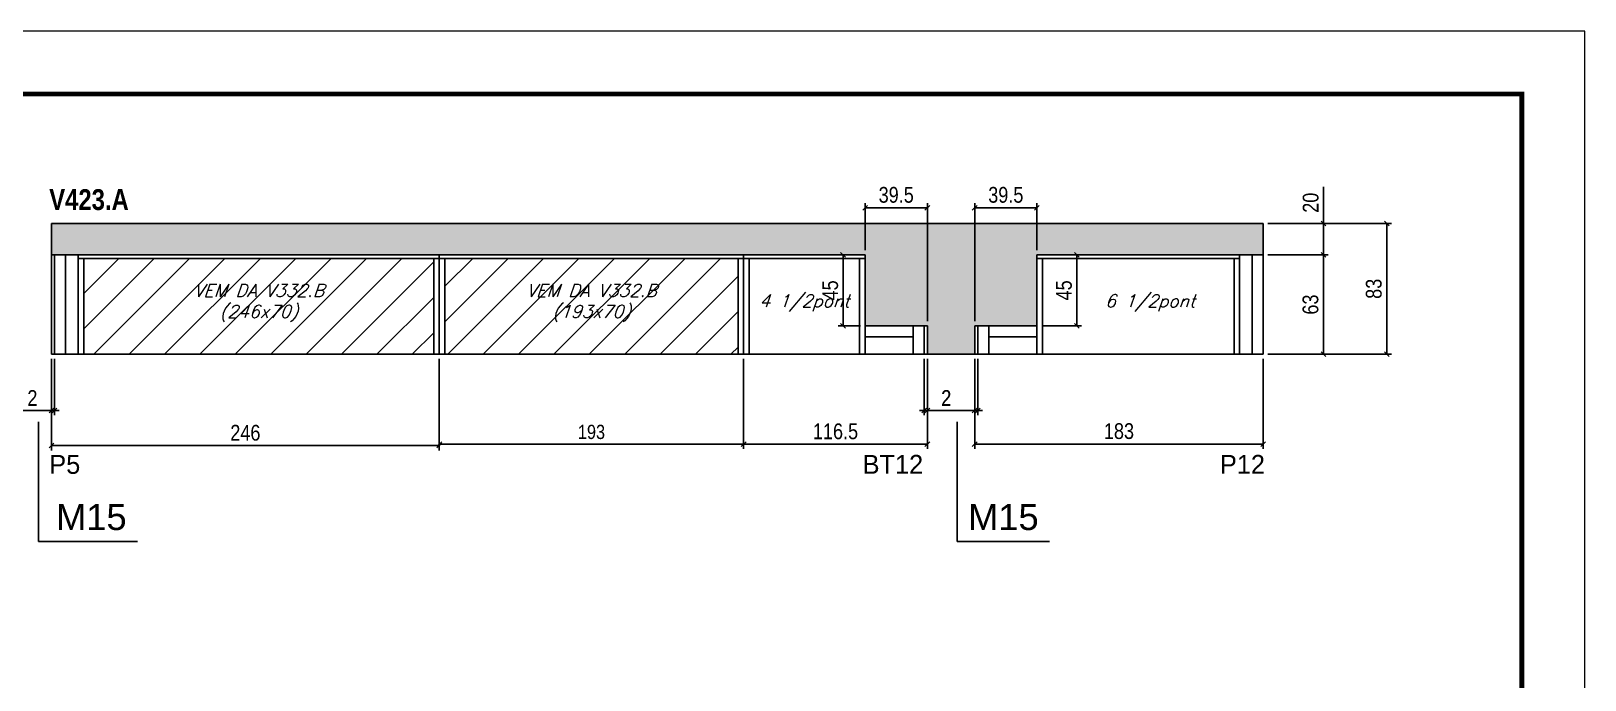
# Model space of a CAD drawing. Extents: x 13154 to 22413, y 1253 to 30260.
# Drawn here: x 18422 to 19408, y 22566 to 22978 of the extents above; entities that cross this region are included whole.
import ezdxf

# ---------------------------------------------------------------- set-up
doc = ezdxf.new("R2010")
doc.units = 0
doc.linetypes.add('DASHED', pattern=[0.75, 0.5, -0.25])
for name, color, linetype in [('5', 5, 'Continuous'), ('COTA', 241, 'Continuous'), ('NOMENCLATURA', 7, 'Continuous'), ('Painéis', 200, 'Continuous'), ('SARR_2.2x7', 40, 'Continuous'), ('SARR_3.5x7', 81, 'Continuous'), ('texto', 7, 'Continuous')]:
    doc.layers.add(name, color=color, linetype=linetype)
for name, color, linetype, lineweight in [('Folhas', 255, 'Continuous', 9), ('Hachura', 251, 'Continuous', 9), ('SARRAFO DE PRESSAO', 251, 'DASHED', 9)]:
    doc.layers.add(name, color=color, linetype=linetype, lineweight=lineweight)
doc.styles.add('COTA TECNICA', font='techl___.ttf', dxfattribs={"height": 10})
doc.styles.add('COTA TECNICA-50', font='techl___.ttf', dxfattribs={"height": 9})
doc.styles.add('Romans', font='romans.shx')
doc.styles.add('ROMAS860', font='ROMAS860.SHX')
doc.styles.get("Standard").update_dxf_attribs({"font": 'arial.ttf'})
doc.styles.add('TECNICA', font='techb___.ttf', dxfattribs={"height": 10})
doc.dimstyles.new('COTA PAINEL-50', dxfattribs={"dimtxt": 9, "dimasz": 3, "dimexe": 3, "dimexo": 3, "dimgap": 3, "dimtad": 1, "dimdec": 1, "dimzin": 12, "dimdsep": 46, "dimtxsty": 'COTA TECNICA-50', "dimblk1": 'OBLIQUE', "dimblk2": 'OBLIQUE', "dimsah": 1, "dimcen": 0.9, "dimclrd": 4, "dimclre": 4, "dimclrt": 240, "dimadec": 1, "dimazin": 3, "dimtfac": 1, "dimtdec": 1, "dimtmove": 0, "dimatfit": 3, "dimfxl": 1, "dimtolj": 1, "dimtzin": 12, "dimarcsym": 0})
doc.dimstyles.new('PAINEL', dxfattribs={"dimtxt": 10, "dimasz": 3, "dimexe": 3, "dimexo": 3, "dimgap": 3, "dimtad": 1, "dimdec": 1, "dimzin": 12, "dimdsep": 46, "dimtxsty": 'COTA TECNICA', "dimblk1": 'OBLIQUE', "dimblk2": 'OBLIQUE', "dimsah": 1, "dimcen": 0.9, "dimclrd": 4, "dimclre": 4, "dimclrt": 240, "dimadec": 1, "dimazin": 3, "dimtfac": 1, "dimtdec": 1, "dimtmove": 0, "dimatfit": 3, "dimfxl": 1, "dimtolj": 1, "dimtzin": 12, "dimarcsym": 0})

# ---------------------------------------------------------------- blocks, each defined once
blk = doc.blocks.new('9999999999')
at = {"layer": 'Folhas'}
blk.add_lwpolyline([(98138.98, 34190.21), (99623.98, 34190.21), (99623.98, 35240.21), (98138.98, 35240.21)], close=True, dxfattribs=at)
at = {"layer": 'Folhas', "color": 30, "const_width": 3}
blk.add_lwpolyline([(98213.98, 34230.21), (99583.98, 34230.21), (99583.98, 35200.21), (98213.98, 35200.21)], close=True, dxfattribs=at)
blk = doc.blocks.new('_Oblique')
at = {"color": 0, "linetype": 'ByBlock', "lineweight": -2}
blk.add_line((-0.5, -0.5), (0.5, 0.5), dxfattribs=at)
blk = doc.blocks.new('*D1778')
at = {"layer": 'COTA', "color": 4, "linetype": 'ByBlock', "lineweight": -2, "transparency": 16777216}
for p, q in [((18681.38, 22769.72), (18681.38, 22712.64)), ((18874.38, 22769.72), (18874.38, 22712.64)), ((18681.38, 22715.64), (18874.38, 22715.64))]:
    blk.add_line(p, q, dxfattribs=at)
at = {"layer": 'Defpoints', "color": 0, "linetype": 'ByBlock', "transparency": 16777216}
for p in [(18681.38, 22772.72), (18874.38, 22772.72), (18874.38, 22715.64)]:
    blk.add_point(p, dxfattribs=at)
at = {"layer": 'COTA', "color": 4, "linetype": 'ByBlock', "lineweight": -2, "transparency": 16777216, "xscale": 3, "yscale": 3, "zscale": 3, "rotation": 180}
blk.add_blockref('_Oblique', (18681.38, 22715.64), dxfattribs=at)
at = {"layer": 'COTA', "color": 4, "linetype": 'ByBlock', "lineweight": -2, "transparency": 16777216, "xscale": 3, "yscale": 3, "zscale": 3}
blk.add_blockref('_Oblique', (18874.38, 22715.64), dxfattribs=at)
at = {"layer": 'COTA', "color": 240, "linetype": 'ByBlock', "transparency": 16777216, "insert": (18777.88, 22723.37), "char_height": 9, "attachment_point": 5, "style": 'COTA TECNICA-50'}
blk.add_mtext('\\A1;193', dxfattribs=at)
blk = doc.blocks.new('*D1779')
at = {"layer": 'COTA', "color": 4, "linetype": 'ByBlock', "lineweight": -2, "transparency": 16777216}
for p, q in [((18435.38, 22769.72), (18435.38, 22711.74)), ((18681.38, 22769.72), (18681.38, 22711.74)), ((18681.38, 22714.74), (18435.38, 22714.74))]:
    blk.add_line(p, q, dxfattribs=at)
at = {"layer": 'Defpoints', "color": 0, "linetype": 'ByBlock', "transparency": 16777216}
for p in [(18435.38, 22772.72), (18681.38, 22772.72), (18435.38, 22714.74)]:
    blk.add_point(p, dxfattribs=at)
at = {"layer": 'COTA', "color": 4, "linetype": 'ByBlock', "lineweight": -2, "transparency": 16777216, "xscale": 3, "yscale": 3, "zscale": 3, "rotation": 180}
blk.add_blockref('_Oblique', (18435.38, 22714.74), dxfattribs=at)
at = {"layer": 'COTA', "color": 4, "linetype": 'ByBlock', "lineweight": -2, "transparency": 16777216, "xscale": 3, "yscale": 3, "zscale": 3}
blk.add_blockref('_Oblique', (18681.38, 22714.74), dxfattribs=at)
at = {"layer": 'COTA', "color": 240, "linetype": 'ByBlock', "transparency": 16777216, "insert": (18558.38, 22722.85), "char_height": 10, "attachment_point": 5, "style": 'COTA TECNICA'}
blk.add_mtext('\\A1;246', dxfattribs=at)
blk = doc.blocks.new('*D1780')
at = {"layer": 'COTA', "color": 4, "linetype": 'ByBlock', "lineweight": -2, "transparency": 16777216}
for p, q in [((18874.38, 22769.72), (18874.38, 22712.64)), ((18990.88, 22769.72), (18990.88, 22712.64)), ((18874.38, 22715.64), (18990.88, 22715.64))]:
    blk.add_line(p, q, dxfattribs=at)
at = {"layer": 'Defpoints', "color": 0, "linetype": 'ByBlock', "transparency": 16777216}
for p in [(18874.38, 22772.72), (18990.88, 22772.72), (18990.88, 22715.64)]:
    blk.add_point(p, dxfattribs=at)
at = {"layer": 'COTA', "color": 4, "linetype": 'ByBlock', "lineweight": -2, "transparency": 16777216, "xscale": 3, "yscale": 3, "zscale": 3, "rotation": 180}
blk.add_blockref('_Oblique', (18874.38, 22715.64), dxfattribs=at)
at = {"layer": 'COTA', "color": 4, "linetype": 'ByBlock', "lineweight": -2, "transparency": 16777216, "xscale": 3, "yscale": 3, "zscale": 3}
blk.add_blockref('_Oblique', (18990.88, 22715.64), dxfattribs=at)
at = {"layer": 'COTA', "color": 240, "linetype": 'ByBlock', "transparency": 16777216, "insert": (18932.63, 22723.75), "char_height": 10, "attachment_point": 5, "style": 'COTA TECNICA'}
blk.add_mtext('\\A1;116.5', dxfattribs=at)
blk = doc.blocks.new('*D1781')
at = {"layer": 'COTA', "color": 4, "lineweight": -2, "transparency": 16777216}
for p, q in [((18435.38, 22769.72), (18435.38, 22733.97)), ((18437.38, 22769.72), (18437.38, 22733.97)), ((18435.38, 22736.97), (18417.27, 22736.97)), ((18437.38, 22736.97), (18435.38, 22736.97)), ((18437.38, 22736.97), (18440.38, 22736.97))]:
    blk.add_line(p, q, dxfattribs=at)
at = {"layer": 'Defpoints', "color": 0, "transparency": 16777216}
for p in [(18435.38, 22772.72), (18437.38, 22772.72), (18435.38, 22736.97)]:
    blk.add_point(p, dxfattribs=at)
at = {"layer": 'COTA', "color": 4, "lineweight": -2, "transparency": 16777216, "xscale": 3, "yscale": 3, "zscale": 3}
blk.add_blockref('_Oblique', (18435.38, 22736.97), dxfattribs=at)
at = {"layer": 'COTA', "color": 4, "lineweight": -2, "transparency": 16777216, "xscale": 3, "yscale": 3, "zscale": 3, "rotation": 180}
blk.add_blockref('_Oblique', (18437.38, 22736.97), dxfattribs=at)
at = {"layer": 'COTA', "color": 240, "transparency": 16777216, "insert": (18423.33, 22744.97), "char_height": 10, "attachment_point": 5, "style": 'COTA TECNICA'}
blk.add_mtext('\\A1;2', dxfattribs=at)
blk = doc.blocks.new('*D1782')
at = {"layer": 'COTA', "color": 4, "lineweight": -2, "transparency": 16777216}
for p, q in [((18951.38, 22838.72), (18951.38, 22868.52)), ((18951.38, 22865.52), (18990.88, 22865.52)), ((18990.88, 22793.72), (18990.88, 22868.52))]:
    blk.add_line(p, q, dxfattribs=at)
at = {"layer": 'Defpoints', "color": 0, "transparency": 16777216}
for p in [(18990.88, 22865.52), (18951.38, 22835.72), (18990.88, 22790.72)]:
    blk.add_point(p, dxfattribs=at)
at = {"layer": 'COTA', "color": 4, "lineweight": -2, "transparency": 16777216, "xscale": 3, "yscale": 3, "zscale": 3, "rotation": 180}
blk.add_blockref('_Oblique', (18951.38, 22865.52), dxfattribs=at)
at = {"layer": 'COTA', "color": 4, "lineweight": -2, "transparency": 16777216, "xscale": 3, "yscale": 3, "zscale": 3}
blk.add_blockref('_Oblique', (18990.88, 22865.52), dxfattribs=at)
at = {"layer": 'COTA', "color": 240, "transparency": 16777216, "insert": (18971.13, 22873.77), "char_height": 10, "attachment_point": 5, "style": 'COTA TECNICA'}
blk.add_mtext('\\A1;39.5', dxfattribs=at)
blk = doc.blocks.new('*D1783')
at = {"layer": 'COTA', "color": 4, "lineweight": -2, "transparency": 16777216}
for p, q in [((18988.88, 22769.72), (18988.88, 22733.97)), ((18990.88, 22769.72), (18990.88, 22733.97)), ((18988.88, 22736.97), (18985.88, 22736.97)), ((18988.88, 22736.97), (18990.88, 22736.97)), ((18990.88, 22736.97), (19009, 22736.97))]:
    blk.add_line(p, q, dxfattribs=at)
at = {"layer": 'Defpoints', "color": 0, "transparency": 16777216}
for p in [(18988.88, 22772.72), (18990.88, 22772.72), (18990.88, 22736.97)]:
    blk.add_point(p, dxfattribs=at)
at = {"layer": 'COTA', "color": 4, "lineweight": -2, "transparency": 16777216, "xscale": 3, "yscale": 3, "zscale": 3}
blk.add_blockref('_Oblique', (18988.88, 22736.97), dxfattribs=at)
at = {"layer": 'COTA', "color": 4, "lineweight": -2, "transparency": 16777216, "xscale": 3, "yscale": 3, "zscale": 3, "rotation": 180}
blk.add_blockref('_Oblique', (18990.88, 22736.97), dxfattribs=at)
at = {"layer": 'COTA', "color": 240, "transparency": 16777216, "insert": (19002.94, 22744.97), "char_height": 10, "attachment_point": 5, "style": 'COTA TECNICA'}
blk.add_mtext('\\A1;2', dxfattribs=at)
blk = doc.blocks.new('*D1784')
at = {"layer": 'COTA', "color": 4, "lineweight": -2, "transparency": 16777216}
for p, q in [((19020.88, 22769.72), (19020.88, 22712.64)), ((19203.88, 22769.72), (19203.88, 22712.64)), ((19020.88, 22715.64), (19203.88, 22715.64))]:
    blk.add_line(p, q, dxfattribs=at)
at = {"layer": 'Defpoints', "color": 0, "transparency": 16777216}
for p in [(19020.88, 22772.72), (19203.88, 22772.72), (19203.88, 22715.64)]:
    blk.add_point(p, dxfattribs=at)
at = {"layer": 'COTA', "color": 4, "lineweight": -2, "transparency": 16777216, "xscale": 3, "yscale": 3, "zscale": 3, "rotation": 180}
blk.add_blockref('_Oblique', (19020.88, 22715.64), dxfattribs=at)
at = {"layer": 'COTA', "color": 4, "lineweight": -2, "transparency": 16777216, "xscale": 3, "yscale": 3, "zscale": 3}
blk.add_blockref('_Oblique', (19203.88, 22715.64), dxfattribs=at)
at = {"layer": 'COTA', "color": 240, "transparency": 16777216, "insert": (19112.38, 22723.89), "char_height": 10, "attachment_point": 5, "style": 'COTA TECNICA'}
blk.add_mtext('\\A1;183', dxfattribs=at)
blk = doc.blocks.new('*D1785')
at = {"layer": 'COTA', "color": 4, "lineweight": -2, "transparency": 16777216}
for p, q in [((19206.88, 22835.72), (19245.1, 22835.72)), ((19242.1, 22835.72), (19242.1, 22772.72)), ((19206.88, 22772.72), (19245.1, 22772.72))]:
    blk.add_line(p, q, dxfattribs=at)
at = {"layer": 'Defpoints', "color": 0, "transparency": 16777216}
for p in [(19203.88, 22835.72), (19203.88, 22772.72), (19242.1, 22772.72)]:
    blk.add_point(p, dxfattribs=at)
at = {"layer": 'COTA', "color": 4, "lineweight": -2, "transparency": 16777216, "xscale": 3, "yscale": 3, "zscale": 3}
for p, rotation in [((19242.1, 22835.72), 90), ((19242.1, 22772.72), 270)]:
    blk.add_blockref('_Oblique', p, dxfattribs=dict(at, rotation=rotation))
at = {"layer": 'COTA', "color": 240, "transparency": 16777216, "insert": (19233.88, 22804.22), "char_height": 10, "attachment_point": 5, "rotation": 90, "style": 'COTA TECNICA'}
blk.add_mtext('\\A1;63', dxfattribs=at)
blk = doc.blocks.new('*D1786')
at = {"layer": 'COTA', "color": 4, "lineweight": -2, "transparency": 16777216}
for p, q in [((19242.1, 22855.72), (19242.1, 22878.93)), ((19206.88, 22855.72), (19245.1, 22855.72)), ((19242.1, 22835.72), (19242.1, 22855.72)), ((19206.88, 22835.72), (19245.1, 22835.72))]:
    blk.add_line(p, q, dxfattribs=at)
at = {"layer": 'Defpoints', "color": 0, "transparency": 16777216}
for p in [(19203.88, 22855.72), (19242.1, 22855.72), (19203.88, 22835.72)]:
    blk.add_point(p, dxfattribs=at)
at = {"layer": 'COTA', "color": 4, "lineweight": -2, "transparency": 16777216, "xscale": 3, "yscale": 3, "zscale": 3}
for p, rotation in [((19242.1, 22855.72), 90), ((19242.1, 22835.72), 270)]:
    blk.add_blockref('_Oblique', p, dxfattribs=dict(at, rotation=rotation))
at = {"layer": 'COTA', "color": 240, "transparency": 16777216, "insert": (19234, 22868.82), "char_height": 10, "attachment_point": 5, "rotation": 90, "style": 'COTA TECNICA'}
blk.add_mtext('\\A1;20', dxfattribs=at)
blk = doc.blocks.new('*D1787')
at = {"layer": 'COTA', "color": 4, "lineweight": -2, "transparency": 16777216}
for p, q in [((19206.88, 22855.72), (19285.27, 22855.72)), ((19282.27, 22772.72), (19282.27, 22855.72)), ((19206.88, 22772.72), (19285.27, 22772.72))]:
    blk.add_line(p, q, dxfattribs=at)
at = {"layer": 'Defpoints', "color": 0, "transparency": 16777216}
for p in [(19203.88, 22855.72), (19282.27, 22855.72), (19203.88, 22772.72)]:
    blk.add_point(p, dxfattribs=at)
at = {"layer": 'COTA', "color": 4, "lineweight": -2, "transparency": 16777216, "xscale": 3, "yscale": 3, "zscale": 3}
for p, rotation in [((19282.27, 22855.72), 90), ((19282.27, 22772.72), 270)]:
    blk.add_blockref('_Oblique', p, dxfattribs=dict(at, rotation=rotation))
at = {"layer": 'COTA', "color": 240, "transparency": 16777216, "insert": (19274.03, 22814.22), "char_height": 10, "attachment_point": 5, "rotation": 90, "style": 'COTA TECNICA'}
blk.add_mtext('\\A1;83', dxfattribs=at)
blk = doc.blocks.new('*D1788')
at = {"layer": 'COTA', "color": 4, "lineweight": -2, "transparency": 16777216}
for p, q in [((19020.88, 22793.72), (19020.88, 22868.52)), ((19020.88, 22865.52), (19060.38, 22865.52)), ((19060.38, 22838.72), (19060.38, 22868.52))]:
    blk.add_line(p, q, dxfattribs=at)
at = {"layer": 'Defpoints', "color": 0, "transparency": 16777216}
for p in [(19060.38, 22865.52), (19060.38, 22835.72), (19020.88, 22790.72)]:
    blk.add_point(p, dxfattribs=at)
at = {"layer": 'COTA', "color": 4, "lineweight": -2, "transparency": 16777216, "xscale": 3, "yscale": 3, "zscale": 3, "rotation": 180}
blk.add_blockref('_Oblique', (19020.88, 22865.52), dxfattribs=at)
at = {"layer": 'COTA', "color": 4, "lineweight": -2, "transparency": 16777216, "xscale": 3, "yscale": 3, "zscale": 3}
blk.add_blockref('_Oblique', (19060.38, 22865.52), dxfattribs=at)
at = {"layer": 'COTA', "color": 240, "transparency": 16777216, "insert": (19040.63, 22873.77), "char_height": 10, "attachment_point": 5, "style": 'COTA TECNICA'}
blk.add_mtext('\\A1;39.5', dxfattribs=at)
blk = doc.blocks.new('*D1789')
at = {"layer": 'COTA', "color": 4, "lineweight": -2, "transparency": 16777216}
for p, q in [((19063.38, 22835.72), (19088.64, 22835.72)), ((19085.64, 22835.72), (19085.64, 22790.72)), ((19063.38, 22790.72), (19088.64, 22790.72))]:
    blk.add_line(p, q, dxfattribs=at)
at = {"layer": 'Defpoints', "color": 0, "transparency": 16777216}
for p in [(19060.38, 22835.72), (19060.38, 22790.72), (19085.64, 22790.72)]:
    blk.add_point(p, dxfattribs=at)
at = {"layer": 'COTA', "color": 4, "lineweight": -2, "transparency": 16777216, "xscale": 3, "yscale": 3, "zscale": 3}
for p, rotation in [((19085.64, 22835.72), 90), ((19085.64, 22790.72), 270)]:
    blk.add_blockref('_Oblique', p, dxfattribs=dict(at, rotation=rotation))
at = {"layer": 'COTA', "color": 240, "transparency": 16777216, "insert": (19077.53, 22813.22), "char_height": 10, "attachment_point": 5, "rotation": 90, "style": 'COTA TECNICA'}
blk.add_mtext('\\A1;45', dxfattribs=at)
blk = doc.blocks.new('*D1790')
at = {"layer": 'COTA', "color": 4, "lineweight": -2, "transparency": 16777216}
for p, q in [((18948.38, 22835.72), (18934.4, 22835.72)), ((18937.4, 22835.72), (18937.4, 22790.72)), ((18948.38, 22790.72), (18934.4, 22790.72))]:
    blk.add_line(p, q, dxfattribs=at)
at = {"layer": 'Defpoints', "color": 0, "transparency": 16777216}
for p in [(18951.38, 22835.72), (18937.4, 22790.72), (18951.38, 22790.72)]:
    blk.add_point(p, dxfattribs=at)
at = {"layer": 'COTA', "color": 4, "lineweight": -2, "transparency": 16777216, "xscale": 3, "yscale": 3, "zscale": 3}
for p, rotation in [((18937.4, 22835.72), 90), ((18937.4, 22790.72), 270)]:
    blk.add_blockref('_Oblique', p, dxfattribs=dict(at, rotation=rotation))
at = {"layer": 'COTA', "color": 240, "transparency": 16777216, "insert": (18929.29, 22813.22), "char_height": 10, "attachment_point": 5, "rotation": 90, "style": 'COTA TECNICA'}
blk.add_mtext('\\A1;45', dxfattribs=at)
blk = doc.blocks.new('*D1791')
at = {"layer": 'COTA', "color": 4, "lineweight": -2, "transparency": 16777216}
for p, q in [((19020.88, 22769.72), (19020.88, 22733.97)), ((19022.88, 22769.72), (19022.88, 22733.97)), ((19020.88, 22736.97), (18996.72, 22736.97)), ((19022.88, 22736.97), (19020.88, 22736.97)), ((19022.88, 22736.97), (19025.88, 22736.97))]:
    blk.add_line(p, q, dxfattribs=at)
at = {"layer": 'Defpoints', "color": 0, "transparency": 16777216}
for p in [(19020.88, 22772.72), (19022.88, 22772.72), (19020.88, 22736.97)]:
    blk.add_point(p, dxfattribs=at)
at = {"layer": 'COTA', "color": 4, "lineweight": -2, "transparency": 16777216, "xscale": 3, "yscale": 3, "zscale": 3}
blk.add_blockref('_Oblique', (19020.88, 22736.97), dxfattribs=at)
at = {"layer": 'COTA', "color": 4, "lineweight": -2, "transparency": 16777216, "xscale": 3, "yscale": 3, "zscale": 3, "rotation": 180}
blk.add_blockref('_Oblique', (19022.88, 22736.97), dxfattribs=at)
at = {"layer": 'COTA', "color": 240, "transparency": 16777216, "insert": (19002.77, 22744.97), "char_height": 10, "attachment_point": 5, "style": 'COTA TECNICA'}
blk.add_mtext('\\A1;2', dxfattribs=at)

msp = doc.modelspace()

# ---------------------------------------------------------------- hatches: boundary and pattern name
at = {"layer": 'COTA'}
h = msp.add_hatch(dxfattribs=at)
h.set_pattern_fill('AR-CONC', color=256, scale=0.03)
h.set_pattern_definition([(50, (4746.251, 1148.575), (5.4655401, -0.4781726), [0.5715, -6.2865]), (355, (4746.251, 1148.575), (-1.0573026, 5.7317054), [0.4572, -5.0292175]), (100.451445, (4746.7066, 1148.535), (4.4082374, 5.2535326), [0.4857003, -5.3427073]), (46.1842, (4746.251, 1150.099), (8.1323712, -1.2612698), [0.85725, -9.42975]), (96.635558, (4746.929, 1149.994), (7.122124, 7.4227837), [0.7285507, -8.0140682]), (351.18415, (4746.251, 1150.099), (7.122124, 7.4227837), [0.685799, -7.543792]), (21, (4747.013, 1149.718), (4.5484317, -3.06795595), [0.5715, -6.2865]), (326, (4747.013, 1149.718), (1.8540609, 5.525639), [0.4572, -5.0292]), (71.451445, (4747.392, 1149.4624), (6.4024926, 2.4576831), [0.4857003, -5.3426981]), (37.5, (4746.2511, 1148.5751), (0.0926581, 2.53665117), [0, -4.96824, 0, -5.1054, 0, -5.04825]), (7.5, (4746.2511, 1148.575), (2.00458988, 3.00541724), [0, -2.91084, 0, -4.85394, 0, -1.92405]), (327.5, (4744.5519, 1148.5751), (4.06771786, -0.17186232), [0, -1.905, 0, -5.9436, 0, -7.8867]), (317.5, (4743.79, 1148.575), (4.44387544, 0.76279473), [0, -2.4765, 0, -3.94716, 0, -5.6007])])
h.paths.add_polyline_path([(18435.38, 22855.72), (18435.38, 22835.72), (18951.38, 22835.72), (18951.38, 22790.72), (18990.88, 22790.72), (18990.88, 22772.72), (19020.88, 22772.72), (19020.88, 22790.72), (19060.38, 22790.72), (19060.38, 22835.72), (19203.88, 22835.72), (19203.88, 22855.72)])
at = {"layer": 'Hachura', "linetype": 'ByBlock'}
h = msp.add_hatch(dxfattribs=at)
h.set_pattern_fill('ANSI31', color=256, scale=5)
h.paths.add_polyline_path([(18677.88, 22772.72), (18677.88, 22833.52), (18455.88, 22833.52), (18455.88, 22772.72)])
h.paths.add_polyline_path([(18870.88, 22772.72), (18870.88, 22833.52), (18684.88, 22833.52), (18684.88, 22772.72)])

# ---------------------------------------------------------------- linework, layer by layer
at = {"layer": 'COTA', "linetype": 'ByBlock'}
for p, q in [((18435.38, 22835.72), (18435.38, 22855.72)), ((18435.38, 22855.72), (19203.88, 22855.72))]:
    msp.add_line(p, q, dxfattribs=at)
at = {"layer": 'COTA'}
for p, q in [((19203.88, 22835.72), (19203.88, 22855.72)), ((18990.88, 22772.72), (19020.88, 22772.72))]:
    msp.add_line(p, q, dxfattribs=at)
at = {"layer": 'NOMENCLATURA', "linetype": 'Continuous'}
for p, q in [((18427.1, 22729.74), (18427.1, 22653.99)), ((19009.77, 22729.74), (19009.77, 22653.99)), ((18489.93, 22653.99), (18427.1, 22653.99)), ((19068.31, 22653.99), (19009.77, 22653.99))]:
    msp.add_line(p, q, dxfattribs=at)
at = {"layer": 'Painéis', "linetype": 'Continuous'}
for p, q in [((18435.38, 22772.72), (18435.38, 22835.72)), ((18435.38, 22835.72), (18951.38, 22835.72)), ((18437.38, 22772.72), (18437.38, 22835.72)), ((18681.38, 22772.72), (18681.38, 22835.72)), ((18874.38, 22772.72), (18874.38, 22835.72)), ((18951.38, 22790.72), (18951.38, 22835.72)), ((19060.38, 22835.72), (19203.88, 22835.72)), ((19060.38, 22790.72), (19060.38, 22835.72)), ((19203.88, 22835.72), (19203.88, 22772.72)), ((18951.38, 22790.72), (18990.88, 22790.72)), ((18988.88, 22772.72), (18988.88, 22790.72)), ((18990.88, 22772.72), (18990.88, 22790.72)), ((19020.88, 22772.72), (19020.88, 22790.72)), ((19060.38, 22790.72), (19020.88, 22790.72)), ((19022.88, 22772.72), (19022.88, 22790.72)), ((18990.88, 22772.72), (18435.38, 22772.72)), ((19203.88, 22772.72), (19020.88, 22772.72))]:
    msp.add_line(p, q, dxfattribs=at)
at = {"layer": 'SARR_2.2x7', "linetype": 'Continuous'}
for p, q in [((18444.38, 22835.72), (18444.38, 22772.72)), ((18452.38, 22833.52), (18681.38, 22833.52)), ((18681.38, 22833.52), (18874.38, 22833.52)), ((18874.38, 22833.52), (18951.38, 22833.52)), ((19188.88, 22833.52), (19060.38, 22833.52)), ((19196.88, 22835.72), (19196.88, 22772.72)), ((18951.38, 22783.72), (18981.88, 22783.72)), ((18981.88, 22790.72), (18981.88, 22772.72)), ((19029.88, 22790.72), (19029.88, 22772.72)), ((19060.38, 22783.72), (19029.88, 22783.72))]:
    msp.add_line(p, q, dxfattribs=at)
at = {"layer": 'SARR_3.5x7'}
for p, q in [((18452.38, 22835.72), (18452.38, 22772.72)), ((18455.88, 22833.52), (18455.88, 22772.72)), ((18677.88, 22833.52), (18677.88, 22772.72)), ((18684.88, 22833.52), (18684.88, 22772.72)), ((18870.88, 22833.52), (18870.88, 22772.72)), ((18877.88, 22833.52), (18877.88, 22772.72)), ((18947.88, 22833.52), (18947.88, 22772.72)), ((19063.88, 22833.52), (19063.88, 22772.72)), ((19185.38, 22833.52), (19185.38, 22772.72)), ((19188.88, 22835.72), (19188.88, 22772.72)), ((18951.38, 22790.72), (18951.38, 22772.72)), ((19060.38, 22790.72), (19060.38, 22772.72))]:
    msp.add_line(p, q, dxfattribs=at)

# ---------------------------------------------------------------- block references
at = {"layer": 'SARRAFO DE PRESSAO', "color": 6, "linetype": 'ByBlock'}
msp.add_blockref('9999999999', (-80216.1, -12262.48), dxfattribs=at)

# ---------------------------------------------------------------- texts
at = {"layer": '5', "linetype": 'Continuous', "style": 'ROMAS860'}
for s, p in [('P5', (18434.05, 22696.85)), ('BT12', (18949.85, 22696.85)), ('P12', (19176.43, 22696.85))]:
    msp.add_text(s, height=12, rotation=0.00004, dxfattribs=at).set_placement(p)
at = {"layer": 'NOMENCLATURA', "style": 'TECNICA'}
msp.add_text('V423.A', height=13.2, dxfattribs=at).set_placement((18434.01, 22864.24))
at = {"layer": 'NOMENCLATURA', "linetype": 'Continuous'}
for p in [(18438.26, 22661.19), (19016.64, 22661.19)]:
    msp.add_text('M15', height=16.5, dxfattribs=at).set_placement(p)
at = {"layer": 'texto', "color": 2, "char_height": 8, "attachment_point": 5, "style": 'Romans'}
for s, insert in [('{\\Q19;\\C256;VEM DA V332.B^J(246x70)}', (18566.88, 22805.22)), ('{\\Q19;\\C256;VEM DA V332.B^J(193x70)}', (18777.88, 22805.22)), ('{\\Q19;\\C256;4 1/2pont}', (18912.88, 22805.22)), ('{\\Q19;\\C256;6 1/2pont}', (19132.13, 22805.22))]:
    msp.add_mtext(s, dxfattribs=dict(at, insert=insert))

# ---------------------------------------------------------------- dimensions: what is measured, and where the dimension line sits
at = {"layer": 'COTA'}
for base, p1, p2, picture, middle in [((18990.88, 22865.52), (18951.38, 22835.72), (18990.88, 22790.72), '*D1782', (18971.13, 22873.77)), ((19060.38, 22865.52), (19020.88, 22790.72), (19060.38, 22835.72), '*D1788', (19040.63, 22873.77)), ((18435.38, 22736.97), (18437.38, 22772.72), (18435.38, 22772.72), '*D1781', (18423.33, 22744.97)), ((18990.88, 22736.97), (18988.88, 22772.72), (18990.88, 22772.72), '*D1783', (19002.94, 22744.97)), ((19203.88, 22715.64), (19020.88, 22772.72), (19203.88, 22772.72), '*D1784', (19112.38, 22723.89))]:
    dim = msp.add_linear_dim(base=base, p1=p1, p2=p2, dimstyle='PAINEL', dxfattribs=at)
    dim.commit()
    dim.dimension.update_dxf_attribs({"geometry": picture, "text_midpoint": middle})
for base, p1, p2, picture, middle in [((19242.1, 22855.72), (19203.88, 22835.72), (19203.88, 22855.72), '*D1786', (19234, 22868.82)), ((19282.27, 22855.72), (19203.88, 22772.72), (19203.88, 22855.72), '*D1787', (19274.03, 22814.22)), ((18937.4, 22790.72), (18951.38, 22835.72), (18951.38, 22790.72), '*D1790', (18929.29, 22813.22)), ((19085.64, 22790.72), (19060.38, 22835.72), (19060.38, 22790.72), '*D1789', (19077.53, 22813.22)), ((19242.1, 22772.72), (19203.88, 22835.72), (19203.88, 22772.72), '*D1785', (19233.88, 22804.22))]:
    dim = msp.add_linear_dim(base=base, p1=p1, p2=p2, angle=90, dimstyle='PAINEL', dxfattribs=at)
    dim.commit()
    dim.dimension.update_dxf_attribs({"geometry": picture, "text_midpoint": middle})
at = {"layer": 'COTA', "linetype": 'ByBlock'}
dim = msp.add_linear_dim(base=(18435.38, 22714.74), p1=(18681.38, 22772.72), p2=(18435.38, 22772.72), angle=180, dimstyle='PAINEL', dxfattribs=at)
dim.commit()
dim.dimension.update_dxf_attribs({"geometry": '*D1779', "text_midpoint": (18558.38, 22722.85)})
dim = msp.add_linear_dim(base=(18874.38, 22715.64), p1=(18681.38, 22772.72), p2=(18874.38, 22772.72), angle=180, dimstyle='COTA PAINEL-50', override={"dimarcsym": 1}, dxfattribs=at)
dim.commit()
dim.dimension.update_dxf_attribs({"geometry": '*D1778', "text_midpoint": (18777.88, 22723.37)})
dim = msp.add_linear_dim(base=(18990.88, 22715.64), p1=(18874.38, 22772.72), p2=(18990.88, 22772.72), dimstyle='PAINEL', dxfattribs=at)
dim.commit()
dim.dimension.update_dxf_attribs({"geometry": '*D1780', "text_midpoint": (18932.63, 22723.75)})
at = {"layer": 'COTA'}
dim = msp.add_linear_dim(base=(19020.88, 22736.97), p1=(19022.88, 22772.72), p2=(19020.88, 22772.72), dimstyle='PAINEL', dxfattribs=at)
dim.commit()
dim.dimension.update_dxf_attribs({"geometry": '*D1791', "text_midpoint": (19002.77, 22736.97), "dimtype": 160})

doc.saveas('drawing.dxf')
